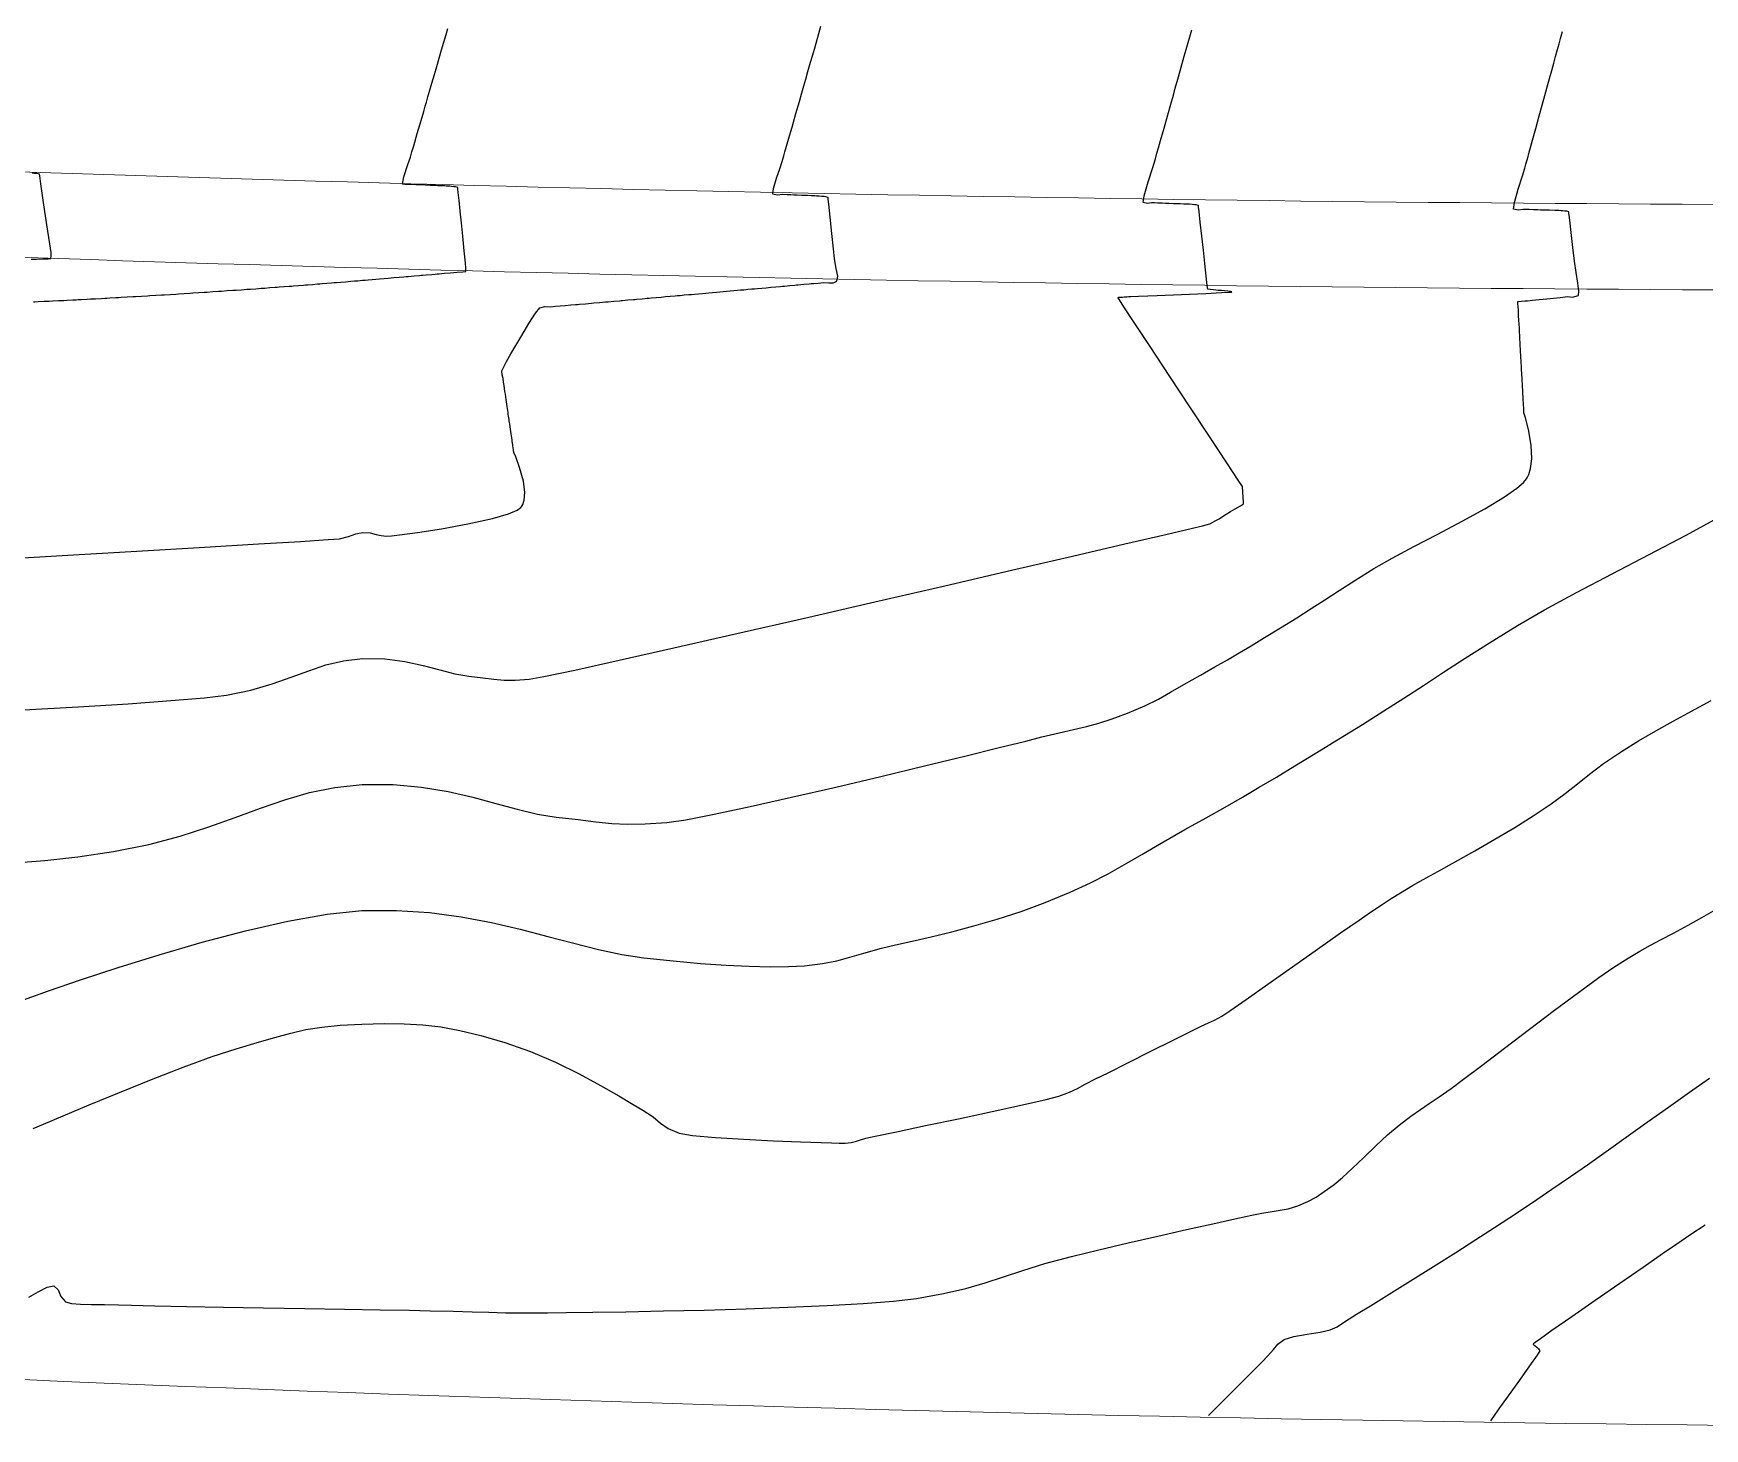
# Model space of a CAD drawing. Header units: millimetres. Extents: x 340454 to 342791, y 6993867 to 6995092.
# Drawn here: x 341532.6 to 341591.3, y 6994361 to 6994410 of the extents above; entities that cross this region are included whole.
import ezdxf

# ---------------------------------------------------------------- set-up
doc = ezdxf.new("R2010")
doc.units = ezdxf.units.MM
doc.header["$LTSCALE"] = 10
for name, color, linetype in [('T-HM-CURVA_INTERMEDIARIA', 45, 'Continuous'), ('T-HM-CURVA_MESTRA', 20, 'Continuous'), ('URB-Calçadas', 2, 'Continuous'), ('URB-Quadras', 3, 'Continuous')]:
    doc.layers.add(name, color=color, linetype=linetype)

msp = doc.modelspace()

# ---------------------------------------------------------------- linework, layer by layer
at = {"layer": 'T-HM-CURVA_INTERMEDIARIA', "color": 45, "linetype": 'Continuous', "lineweight": -3, "flags": 128}
for points, elevation in [([(341531.42, 6994391.528), (341533.978, 6994391.677), (341536.4, 6994391.819), (341538.596, 6994391.949), (341540.476, 6994392.062), (341541.951, 6994392.152), (341542.931, 6994392.215), (341543.326, 6994392.245), (341543.641, 6994392.326), (341543.891, 6994392.416), (341544.146, 6994392.465), (341544.401, 6994392.448), (341544.611, 6994392.397), (341544.786, 6994392.358), (341544.969, 6994392.338), (341545.151, 6994392.341), (341545.436, 6994392.376), (341546.066, 6994392.464), (341546.908, 6994392.595), (341547.827, 6994392.762), (341548.692, 6994392.954), (341549.255, 6994393.121), (341549.557, 6994393.251), (341549.686, 6994393.339), (341549.725, 6994393.383), (341549.762, 6994393.448), (341549.812, 6994393.6), (341549.831, 6994393.869), (341549.78, 6994394.266), (341549.647, 6994394.75), (341549.511, 6994395.12), (341549.448, 6994395.27), (341549.436, 6994395.353), (341549.423, 6994395.443), (341549.415, 6994395.496), (341549.408, 6994395.544), (341549.4, 6994395.599), (341549.392, 6994395.656), (341549.383, 6994395.718), (341549.374, 6994395.782), (341549.363, 6994395.851), (341549.353, 6994395.925), (341549.341, 6994396.003), (341549.329, 6994396.087), (341549.316, 6994396.177), (341549.302, 6994396.274), (341549.294, 6994396.325), (341549.286, 6994396.378), (341549.278, 6994396.433), (341549.27, 6994396.49), (341549.261, 6994396.55), (341549.252, 6994396.612), (341549.243, 6994396.677), (341549.233, 6994396.744), (341549.223, 6994396.815), (341549.212, 6994396.889), (341549.2, 6994396.966), (341549.189, 6994397.047), (341549.176, 6994397.131), (341549.163, 6994397.221), (341549.15, 6994397.314), (341549.135, 6994397.414), (341549.12, 6994397.516), (341549.104, 6994397.627), (341549.087, 6994397.741), (341549.069, 6994397.867), (341549.039, 6994397.995), (341549.029, 6994398.136), (341549.079, 6994398.259), (341549.19, 6994398.469), (341549.341, 6994398.734), (341549.51, 6994399.023), (341549.721, 6994399.383), (341549.973, 6994399.804), (341550.207, 6994400.168), (341550.364, 6994400.356), (341550.538, 6994400.396), (341550.742, 6994400.389), (341550.905, 6994400.403), (341551.067, 6994400.417), (341551.247, 6994400.432), (341551.445, 6994400.45), (341551.611, 6994400.464), (341551.684, 6994400.471), (341551.751, 6994400.476), (341551.962, 6994400.495), (341552.175, 6994400.514), (341552.256, 6994400.521), (341552.459, 6994400.538), (341552.666, 6994400.557), (341552.76, 6994400.565), (341552.956, 6994400.582), (341553.156, 6994400.6), (341553.21, 6994400.604), (341553.264, 6994400.609), (341553.453, 6994400.626), (341553.645, 6994400.643), (341553.707, 6994400.648), (341553.769, 6994400.654), (341553.949, 6994400.669), (341554.133, 6994400.686), (341554.203, 6994400.692), (341554.273, 6994400.698), (341554.444, 6994400.713), (341554.62, 6994400.729), (341554.699, 6994400.736), (341554.777, 6994400.743), (341554.939, 6994400.757), (341555.107, 6994400.772), (341555.194, 6994400.78), (341555.282, 6994400.787), (341555.433, 6994400.801), (341555.592, 6994400.815), (341555.689, 6994400.824), (341555.786, 6994400.832), (341555.927, 6994400.845), (341556.076, 6994400.858), (341556.183, 6994400.868), (341556.29, 6994400.877), (341556.42, 6994400.889), (341556.559, 6994400.901), (341556.677, 6994400.912), (341556.794, 6994400.922), (341556.915, 6994400.933), (341557.041, 6994400.944), (341557.175, 6994400.956), (341557.298, 6994400.967), (341557.41, 6994400.977), (341557.521, 6994400.987), (341557.667, 6994401), (341557.803, 6994401.012), (341557.901, 6994401.021), (341558, 6994401.03), (341558.158, 6994401.044), (341558.307, 6994401.057), (341558.392, 6994401.065), (341558.476, 6994401.073), (341558.648, 6994401.088), (341558.811, 6994401.103), (341558.881, 6994401.109), (341558.951, 6994401.115), (341559.137, 6994401.132), (341559.315, 6994401.148), (341559.369, 6994401.153), (341559.423, 6994401.158), (341559.624, 6994401.176), (341559.819, 6994401.194), (341559.893, 6994401.201), (341559.966, 6994401.207), (341560.129, 6994401.222), (341560.323, 6994401.239), (341560.509, 6994401.233), (341560.672, 6994401.224), (341560.792, 6994401.282), (341560.82, 6994401.459), (341560.768, 6994401.736), (341560.709, 6994402.07), (341560.672, 6994402.423), (341560.615, 6994402.959), (341560.555, 6994403.53), (341560.507, 6994403.984), (341560.487, 6994404.17), (341560.481, 6994404.227), (341560.405, 6994404.246), (341560.348, 6994404.254), (341560.264, 6994404.263), (341560.174, 6994404.27), (341560.125, 6994404.273), (341560.074, 6994404.276), (341560.018, 6994404.279), (341559.967, 6994404.281), (341559.895, 6994404.284), (341559.776, 6994404.289), (341559.551, 6994404.298), (341559.393, 6994404.304), (341559.282, 6994404.308), (341559.171, 6994404.313), (341559.046, 6994404.318), (341558.891, 6994404.324), (341558.697, 6994404.303), (341558.54, 6994404.338), (341558.563, 6994404.536), (341558.671, 6994404.899), (341558.793, 6994405.261), (341558.86, 6994405.454), (341558.892, 6994405.568), (341558.925, 6994405.681), (341558.965, 6994405.822), (341559.023, 6994406.024), (341559.093, 6994406.269), (341559.215, 6994406.694), (341559.354, 6994407.178), (341559.474, 6994407.599), (341559.561, 6994407.902), (341559.632, 6994408.148), (341559.698, 6994408.38), (341559.773, 6994408.642), (341559.867, 6994408.97), (341559.942, 6994409.234), (341560.023, 6994409.516), (341560.097, 6994409.774), (341560.155, 6994409.978), (341560.229, 6994410.235)], 702), ([(341532.242, 6994386.234), (341534.148, 6994386.344), (341535.896, 6994386.453), (341537.403, 6994386.56), (341538.585, 6994386.662), (341539.357, 6994386.754), (341540.215, 6994386.932), (341540.961, 6994387.148), (341541.627, 6994387.382), (341542.246, 6994387.61), (341542.849, 6994387.811), (341543.468, 6994387.961), (341544.134, 6994388.039), (341544.913, 6994388.027), (341545.619, 6994387.935), (341546.259, 6994387.794), (341546.841, 6994387.639), (341547.372, 6994387.501), (341547.86, 6994387.414), (341548.352, 6994387.357), (341548.745, 6994387.311), (341549.105, 6994387.283), (341549.497, 6994387.281), (341549.987, 6994387.312), (341550.503, 6994387.405), (341551.586, 6994387.635), (341553.139, 6994387.978), (341555.066, 6994388.412), (341557.271, 6994388.913), (341559.656, 6994389.459), (341562.124, 6994390.027), (341564.58, 6994390.595), (341566.926, 6994391.138), (341569.066, 6994391.635), (341570.903, 6994392.062), (341572.34, 6994392.397), (341573.281, 6994392.617), (341573.629, 6994392.698), (341573.762, 6994392.731), (341573.883, 6994392.769), (341573.992, 6994392.822), (341574.099, 6994392.882), (341574.211, 6994392.946), (341574.337, 6994393.022), (341574.462, 6994393.102), (341574.614, 6994393.198), (341574.782, 6994393.293), (341574.97, 6994393.399), (341575.069, 6994393.469), (341575.071, 6994393.577), (341575.059, 6994393.659), (341575.056, 6994393.709), (341575.053, 6994393.765), (341575.05, 6994393.823), (341575.047, 6994393.878), (341575.043, 6994393.948), (341575.04, 6994394.005), (341575.036, 6994394.074), (341574.885, 6994394.303), (341574.482, 6994394.913), (341573.899, 6994395.795), (341573.208, 6994396.84), (341572.481, 6994397.94), (341571.791, 6994398.987), (341571.209, 6994399.87), (341570.871, 6994400.387), (341570.715, 6994400.626), (341570.666, 6994400.703), (341570.66, 6994400.714), (341570.666, 6994400.718), (341570.697, 6994400.724), (341570.763, 6994400.727), (341570.82, 6994400.728), (341570.889, 6994400.734), (341570.968, 6994400.741), (341571.048, 6994400.748), (341571.117, 6994400.754), (341571.382, 6994400.764), (341572.039, 6994400.789), (341572.893, 6994400.823), (341573.745, 6994400.858), (341574.295, 6994400.883), (341574.564, 6994400.899), (341574.652, 6994400.906), (341574.664, 6994400.909), (341574.658, 6994400.916), (341574.619, 6994400.926), (341574.519, 6994400.935), (341574.399, 6994400.943), (341574.292, 6994400.954), (341574.185, 6994400.964), (341574.021, 6994400.979), (341573.897, 6994400.991), (341573.812, 6994401), (341573.796, 6994401.131), (341573.759, 6994401.46), (341573.712, 6994401.902), (341573.66, 6994402.374), (341573.606, 6994402.867), (341573.551, 6994403.357), (341573.51, 6994403.734), (341573.493, 6994403.886), (341573.485, 6994403.944), (341573.41, 6994403.962), (341573.347, 6994403.97), (341573.27, 6994403.978), (341573.179, 6994403.984), (341573.13, 6994403.987), (341573.079, 6994403.99), (341573.026, 6994403.992), (341572.972, 6994403.995), (341572.846, 6994403.999), (341572.613, 6994404.007), (341572.448, 6994404.013), (341572.331, 6994404.017), (341572.213, 6994404.021), (341572.057, 6994404.027), (341571.946, 6994404.031), (341571.894, 6994404.032), (341571.842, 6994404.034), (341571.704, 6994404.018), (341571.545, 6994404.045), (341571.587, 6994404.285), (341571.726, 6994404.77), (341571.883, 6994405.276), (341571.977, 6994405.581), (341572.032, 6994405.777), (341572.087, 6994405.972), (341572.159, 6994406.23), (341572.279, 6994406.655), (341572.41, 6994407.121), (341572.517, 6994407.501), (341572.606, 6994407.816), (341572.676, 6994408.067), (341572.764, 6994408.382), (341572.844, 6994408.667), (341572.919, 6994408.934), (341572.99, 6994409.185), (341573.057, 6994409.421), (341573.126, 6994409.667), (341573.181, 6994409.863), (341573.25, 6994410.109)], 701), ([(341532.572, 6994400.561), (341532.629, 6994400.564), (341532.745, 6994400.569), (341532.957, 6994400.579), (341533.073, 6994400.585), (341533.133, 6994400.588), (341533.249, 6994400.593), (341533.459, 6994400.604), (341533.574, 6994400.609), (341533.637, 6994400.612), (341533.752, 6994400.618), (341533.96, 6994400.629), (341534.075, 6994400.634), (341534.142, 6994400.638), (341534.256, 6994400.644), (341534.462, 6994400.655), (341534.576, 6994400.661), (341534.646, 6994400.664), (341534.759, 6994400.67), (341534.964, 6994400.681), (341535.077, 6994400.687), (341535.15, 6994400.691), (341535.262, 6994400.698), (341535.465, 6994400.709), (341535.578, 6994400.715), (341535.654, 6994400.719), (341535.866, 6994400.732), (341536.078, 6994400.744), (341536.159, 6994400.748), (341536.368, 6994400.761), (341536.578, 6994400.773), (341536.663, 6994400.778), (341536.87, 6994400.791), (341537.078, 6994400.803), (341537.167, 6994400.809), (341537.372, 6994400.821), (341537.578, 6994400.834), (341537.672, 6994400.84), (341537.874, 6994400.853), (341538.077, 6994400.866), (341538.176, 6994400.872), (341538.376, 6994400.885), (341538.576, 6994400.899), (341538.628, 6994400.902), (341538.68, 6994400.905), (341538.877, 6994400.919), (341539.075, 6994400.932), (341539.13, 6994400.936), (341539.185, 6994400.939), (341539.378, 6994400.953), (341539.573, 6994400.966), (341539.631, 6994400.97), (341539.689, 6994400.974), (341539.879, 6994400.988), (341540.071, 6994401.001), (341540.132, 6994401.005), (341540.193, 6994401.01), (341540.38, 6994401.023), (341540.568, 6994401.037), (341540.633, 6994401.042), (341540.698, 6994401.046), (341540.88, 6994401.06), (341541.065, 6994401.073), (341541.134, 6994401.078), (341541.202, 6994401.084), (341541.38, 6994401.097), (341541.561, 6994401.111), (341541.634, 6994401.116), (341541.707, 6994401.122), (341541.88, 6994401.135), (341542.056, 6994401.149), (341542.133, 6994401.155), (341542.211, 6994401.161), (341542.378, 6994401.174), (341542.549, 6994401.188), (341542.632, 6994401.194), (341542.715, 6994401.201), (341542.876, 6994401.214), (341543.042, 6994401.227), (341543.131, 6994401.234), (341543.22, 6994401.241), (341543.374, 6994401.254), (341543.533, 6994401.267), (341543.628, 6994401.275), (341543.724, 6994401.283), (341543.848, 6994401.293), (341543.963, 6994401.303), (341544.054, 6994401.311), (341544.128, 6994401.317), (341544.178, 6994401.321), (341544.229, 6994401.325), (341544.327, 6994401.334), (341544.476, 6994401.346), (341544.602, 6994401.357), (341544.733, 6994401.368), (341544.896, 6994401.382), (341545.034, 6994401.394), (341545.136, 6994401.402), (341545.237, 6994401.411), (341545.419, 6994401.426), (341545.583, 6994401.44), (341545.66, 6994401.447), (341545.737, 6994401.453), (341545.941, 6994401.471), (341546.135, 6994401.487), (341546.19, 6994401.492), (341546.246, 6994401.497), (341546.364, 6994401.507), (341546.568, 6994401.524), (341546.679, 6994401.534), (341546.75, 6994401.54), (341546.829, 6994401.546), (341547.007, 6994401.562), (341547.22, 6994401.58), (341547.45, 6994401.598), (341547.66, 6994401.614), (341547.758, 6994401.626), (341547.764, 6994401.682), (341547.762, 6994401.745), (341547.744, 6994401.927), (341547.702, 6994402.349), (341547.649, 6994402.865), (341547.602, 6994403.333), (341547.561, 6994403.739), (341547.523, 6994404.121), (341547.494, 6994404.404), (341547.483, 6994404.517), (341547.478, 6994404.573), (341547.401, 6994404.593), (341547.343, 6994404.602), (341547.26, 6994404.611), (341547.197, 6994404.616), (341547.127, 6994404.621), (341547.07, 6994404.625), (341547.019, 6994404.628), (341546.963, 6994404.63), (341546.873, 6994404.635), (341546.775, 6994404.639), (341546.69, 6994404.643), (341546.516, 6994404.651), (341546.339, 6994404.658), (341546.127, 6994404.668), (341546.001, 6994404.674), (341545.919, 6994404.677), (341545.838, 6994404.681), (341545.69, 6994404.666), (341545.536, 6994404.695), (341545.585, 6994404.955), (341545.724, 6994405.384), (341545.811, 6994405.637), (341545.839, 6994405.731), (341545.867, 6994405.826), (341545.928, 6994406.036), (341546.054, 6994406.467), (341546.189, 6994406.931), (341546.28, 6994407.242), (341546.334, 6994407.427), (341546.377, 6994407.574), (341546.431, 6994407.76), (341546.497, 6994407.987), (341546.569, 6994408.236), (341546.658, 6994408.541), (341546.739, 6994408.818), (341546.825, 6994409.113), (341546.911, 6994409.406), (341546.989, 6994409.674), (341547.067, 6994409.943), (341547.13, 6994410.156)], 703), ([(341532.5, 6994402.055), (341532.681, 6994402.063), (341532.905, 6994402.067), (341533.091, 6994402.07), (341533.185, 6994402.087), (341533.2, 6994402.179), (341533.192, 6994402.292), (341533.149, 6994402.593), (341533.051, 6994403.262), (341532.934, 6994404.051), (341532.836, 6994404.708), (341532.794, 6994404.985), (341532.784, 6994405.042), (341532.689, 6994405.061), (341532.617, 6994405.07), (341532.53, 6994405.078)], 704), ([(341532.224, 6994376.06), (341533.107, 6994376.371), (341534.233, 6994376.756), (341535.545, 6994377.187), (341536.986, 6994377.637), (341538.498, 6994378.077), (341540.024, 6994378.48), (341541.506, 6994378.818), (341542.888, 6994379.063), (341544.11, 6994379.187), (341545.322, 6994379.196), (341546.483, 6994379.116), (341547.595, 6994378.967), (341548.657, 6994378.766), (341549.67, 6994378.532), (341550.634, 6994378.284), (341551.549, 6994378.041), (341552.416, 6994377.821), (341553.236, 6994377.644), (341554.007, 6994377.527), (341555.042, 6994377.421), (341556.006, 6994377.337), (341556.897, 6994377.273), (341557.711, 6994377.232), (341558.445, 6994377.215), (341559.095, 6994377.222), (341559.659, 6994377.254), (341560.291, 6994377.33), (341560.789, 6994377.43), (341561.241, 6994377.553), (341561.735, 6994377.699), (341562.356, 6994377.869), (341562.851, 6994377.987), (341563.438, 6994378.12), (341564.101, 6994378.272), (341564.827, 6994378.448), (341565.605, 6994378.651), (341566.42, 6994378.887), (341567.259, 6994379.159), (341568.109, 6994379.474), (341568.983, 6994379.835), (341569.698, 6994380.165), (341570.316, 6994380.482), (341570.896, 6994380.807), (341571.498, 6994381.16), (341572.183, 6994381.561), (341573.011, 6994382.03), (341573.761, 6994382.448), (341574.426, 6994382.824), (341575.037, 6994383.175), (341575.626, 6994383.52), (341576.226, 6994383.878), (341576.868, 6994384.266), (341577.586, 6994384.703), (341578.412, 6994385.207), (341579.248, 6994385.725), (341579.999, 6994386.2), (341580.7, 6994386.651), (341581.386, 6994387.097), (341582.093, 6994387.556), (341582.856, 6994388.046), (341583.709, 6994388.587), (341584.689, 6994389.195), (341585.641, 6994389.748), (341586.769, 6994390.359), (341588.013, 6994391.011), (341589.316, 6994391.688), (341590.617, 6994392.373), (341591.856, 6994393.05)], 699), ([(341532.561, 6994371.539), (341532.93, 6994371.696), (341533.614, 6994371.984), (341534.529, 6994372.367), (341535.593, 6994372.805), (341536.724, 6994373.259), (341537.838, 6994373.691), (341538.855, 6994374.063), (341539.69, 6994374.335), (341540.434, 6994374.555), (341541.058, 6994374.739), (341541.612, 6994374.89), (341542.145, 6994375.009), (341542.706, 6994375.1), (341543.346, 6994375.164), (341544.112, 6994375.203), (341544.9, 6994375.222), (341545.598, 6994375.216), (341546.246, 6994375.179), (341546.884, 6994375.102), (341547.55, 6994374.979), (341548.284, 6994374.801), (341549.126, 6994374.561), (341550.031, 6994374.246), (341550.913, 6994373.867), (341551.742, 6994373.458), (341552.49, 6994373.051), (341553.131, 6994372.68), (341553.635, 6994372.378), (341553.976, 6994372.177), (341554.333, 6994371.943), (341554.599, 6994371.73), (341554.871, 6994371.54), (341555.247, 6994371.376), (341555.721, 6994371.295), (341556.525, 6994371.223), (341557.518, 6994371.16), (341558.561, 6994371.109), (341559.517, 6994371.07), (341560.244, 6994371.045), (341560.604, 6994371.034), (341560.865, 6994371.028), (341561.076, 6994371.028), (341561.29, 6994371.05), (341561.476, 6994371.091), (341561.622, 6994371.141), (341561.806, 6994371.197), (341562.14, 6994371.269), (341562.881, 6994371.425), (341563.899, 6994371.638), (341565.063, 6994371.883), (341566.245, 6994372.135), (341567.313, 6994372.368), (341568.138, 6994372.556), (341568.589, 6994372.675), (341568.959, 6994372.815), (341569.238, 6994372.948), (341569.512, 6994373.095), (341569.867, 6994373.277), (341570.316, 6994373.498), (341571.01, 6994373.844), (341571.817, 6994374.248), (341572.603, 6994374.642), (341573.236, 6994374.959), (341573.583, 6994375.132), (341573.844, 6994375.253), (341574.052, 6994375.347), (341574.304, 6994375.483), (341574.589, 6994375.674), (341575.158, 6994376.069), (341575.92, 6994376.603), (341576.787, 6994377.213), (341577.67, 6994377.835), (341578.48, 6994378.404), (341579.129, 6994378.857), (341579.527, 6994379.13), (341579.938, 6994379.401), (341580.261, 6994379.608), (341580.587, 6994379.81), (341581.008, 6994380.065), (341581.377, 6994380.279), (341581.89, 6994380.564), (341582.507, 6994380.906), (341583.189, 6994381.287), (341583.899, 6994381.693), (341584.597, 6994382.107), (341585.246, 6994382.513), (341585.871, 6994382.938), (341586.365, 6994383.305), (341586.794, 6994383.643), (341587.223, 6994383.981), (341587.717, 6994384.348), (341588.342, 6994384.773), (341588.945, 6994385.149), (341589.545, 6994385.497), (341590.158, 6994385.837), (341590.802, 6994386.188), (341591.494, 6994386.57)], 698), ([(341532.408, 6994365.618), (341532.736, 6994365.805), (341533.052, 6994365.97), (341533.289, 6994366.015), (341533.444, 6994365.872), (341533.535, 6994365.646), (341533.699, 6994365.456), (341533.907, 6994365.396), (341534.222, 6994365.368), (341534.619, 6994365.359), (341535.074, 6994365.355), (341535.563, 6994365.344), (341536.021, 6994365.331), (341536.843, 6994365.313), (341537.946, 6994365.292), (341539.246, 6994365.268), (341540.66, 6994365.243), (341542.104, 6994365.218), (341543.494, 6994365.194), (341544.747, 6994365.173), (341545.779, 6994365.155), (341546.507, 6994365.142), (341547.319, 6994365.124), (341547.98, 6994365.103), (341548.565, 6994365.085), (341549.15, 6994365.07), (341549.81, 6994365.063), (341550.623, 6994365.067), (341551.281, 6994365.074), (341552.22, 6994365.087), (341553.382, 6994365.106), (341554.706, 6994365.132), (341556.135, 6994365.166), (341557.608, 6994365.209), (341559.068, 6994365.26), (341560.455, 6994365.322), (341561.71, 6994365.394), (341562.774, 6994365.478), (341563.589, 6994365.574), (341564.536, 6994365.743), (341565.316, 6994365.926), (341565.996, 6994366.123), (341566.64, 6994366.334), (341567.316, 6994366.558), (341568.089, 6994366.797), (341569.025, 6994367.049), (341569.986, 6994367.283), (341571.014, 6994367.524), (341572.059, 6994367.762), (341573.067, 6994367.988), (341573.989, 6994368.192), (341574.771, 6994368.362), (341575.362, 6994368.49), (341575.711, 6994368.566), (341576.072, 6994368.629), (341576.357, 6994368.666), (341576.637, 6994368.718), (341576.979, 6994368.827), (341577.327, 6994368.975), (341577.617, 6994369.132), (341577.905, 6994369.323), (341578.251, 6994369.574), (341578.548, 6994369.819), (341578.903, 6994370.147), (341579.298, 6994370.526), (341579.714, 6994370.925), (341580.132, 6994371.312), (341580.534, 6994371.655), (341580.944, 6994371.972), (341581.281, 6994372.21), (341581.596, 6994372.418), (341581.941, 6994372.647), (341582.367, 6994372.946), (341582.798, 6994373.267), (341583.443, 6994373.756), (341584.235, 6994374.36), (341585.109, 6994375.024), (341585.996, 6994375.695), (341586.832, 6994376.318), (341587.548, 6994376.84), (341588.08, 6994377.207), (341588.578, 6994377.522), (341588.992, 6994377.765), (341589.366, 6994377.97), (341589.743, 6994378.168), (341590.169, 6994378.392), (341590.688, 6994378.675), (341591.17, 6994378.945), (341591.738, 6994379.268)], 697), ([(341573.84, 6994361.462), (341573.889, 6994361.512), (341574.004, 6994361.627), (341574.21, 6994361.833), (341574.529, 6994362.153), (341574.959, 6994362.584), (341575.372, 6994362.999), (341575.712, 6994363.34), (341575.924, 6994363.552), (341576.121, 6994363.781), (341576.274, 6994363.967), (341576.504, 6994364.134), (341576.84, 6994364.239), (341577.303, 6994364.316), (341577.767, 6994364.385), (341578.108, 6994364.465), (341578.357, 6994364.581), (341578.543, 6994364.703), (341578.776, 6994364.857), (341579.037, 6994365.017), (341579.526, 6994365.318), (341580.181, 6994365.723), (341580.94, 6994366.194), (341581.742, 6994366.695), (341582.524, 6994367.188), (341583.225, 6994367.636), (341583.888, 6994368.065), (341584.427, 6994368.415), (341584.901, 6994368.728), (341585.373, 6994369.045), (341585.904, 6994369.406), (341586.556, 6994369.852), (341587.146, 6994370.262), (341587.805, 6994370.728), (341588.512, 6994371.233), (341589.248, 6994371.76), (341589.994, 6994372.293), (341590.73, 6994372.815), (341591.436, 6994373.309)], 696)]:
    msp.add_lwpolyline(points, dxfattribs=dict(at, elevation=elevation))
at = {"layer": 'T-HM-CURVA_MESTRA', "color": 20, "linetype": 'Continuous', "lineweight": -3, "flags": 128}
for points, elevation in [([(341531.898, 6994380.868), (341532.972, 6994380.953), (341534.13, 6994381.081), (341535.387, 6994381.264), (341536.625, 6994381.508), (341537.733, 6994381.801), (341538.737, 6994382.124), (341539.665, 6994382.458), (341540.545, 6994382.784), (341541.403, 6994383.081), (341542.267, 6994383.332), (341543.164, 6994383.515), (341544.122, 6994383.613), (341545.204, 6994383.613), (341546.208, 6994383.521), (341547.14, 6994383.364), (341548.007, 6994383.165), (341548.813, 6994382.951), (341549.566, 6994382.747), (341550.271, 6994382.578), (341550.934, 6994382.47), (341551.699, 6994382.382), (341552.325, 6994382.306), (341552.882, 6994382.251), (341553.438, 6994382.224), (341554.062, 6994382.232), (341554.823, 6994382.283), (341555.484, 6994382.379), (341556.485, 6994382.572), (341557.748, 6994382.841), (341559.196, 6994383.165), (341560.751, 6994383.525), (341562.335, 6994383.9), (341563.872, 6994384.27), (341565.284, 6994384.613), (341566.493, 6994384.91), (341567.422, 6994385.14), (341567.992, 6994385.284), (341568.598, 6994385.431), (341569.104, 6994385.548), (341569.553, 6994385.654), (341569.989, 6994385.772), (341570.455, 6994385.92), (341570.996, 6994386.121), (341571.61, 6994386.38), (341572.086, 6994386.615), (341572.511, 6994386.853), (341572.972, 6994387.124), (341573.555, 6994387.456), (341574.067, 6994387.742), (341574.508, 6994387.994), (341574.92, 6994388.234), (341575.342, 6994388.486), (341575.813, 6994388.772), (341576.374, 6994389.115), (341576.945, 6994389.469), (341577.448, 6994389.791), (341577.927, 6994390.101), (341578.425, 6994390.424), (341578.985, 6994390.781), (341579.651, 6994391.196), (341580.288, 6994391.563), (341581.056, 6994391.972), (341581.896, 6994392.409), (341582.746, 6994392.856), (341583.546, 6994393.296), (341584.236, 6994393.712), (341584.668, 6994394.016), (341584.901, 6994394.222), (341585.006, 6994394.347), (341585.042, 6994394.405), (341585.086, 6994394.5), (341585.15, 6994394.706), (341585.192, 6994395.046), (341585.173, 6994395.523), (341585.079, 6994396.08), (341584.971, 6994396.494), (341584.919, 6994396.659), (341584.914, 6994396.747), (341584.909, 6994396.838), (341584.904, 6994396.933), (341584.901, 6994396.983), (341584.899, 6994397.034), (341584.896, 6994397.086), (341584.893, 6994397.14), (341584.89, 6994397.195), (341584.887, 6994397.251), (341584.884, 6994397.309), (341584.881, 6994397.368), (341584.877, 6994397.429), (341584.874, 6994397.492), (341584.87, 6994397.556), (341584.867, 6994397.623), (341584.863, 6994397.691), (341584.859, 6994397.761), (341584.855, 6994397.833), (341584.851, 6994397.908), (341584.847, 6994397.985), (341584.843, 6994398.064), (341584.838, 6994398.145), (341584.834, 6994398.23), (341584.829, 6994398.317), (341584.824, 6994398.407), (341584.819, 6994398.499), (341584.814, 6994398.596), (341584.808, 6994398.695), (341584.803, 6994398.799), (341584.797, 6994398.904), (341584.791, 6994399.016), (341584.785, 6994399.13), (341584.778, 6994399.25), (341584.771, 6994399.372), (341584.764, 6994399.503), (341584.757, 6994399.634), (341584.749, 6994399.776), (341584.742, 6994399.918), (341584.733, 6994400.073), (341584.723, 6994400.265), (341584.715, 6994400.397), (341584.703, 6994400.489), (341584.706, 6994400.567), (341584.832, 6994400.587), (341584.954, 6994400.592), (341585.049, 6994400.601), (341585.222, 6994400.619), (341585.458, 6994400.642), (341585.597, 6994400.656), (341585.723, 6994400.669), (341585.842, 6994400.681), (341585.961, 6994400.693), (341586.191, 6994400.716), (341586.372, 6994400.734), (341586.465, 6994400.743), (341586.626, 6994400.728), (341586.833, 6994400.78), (341586.851, 6994400.932), (341586.814, 6994401.217), (341586.752, 6994401.586), (341586.693, 6994401.989), (341586.638, 6994402.468), (341586.577, 6994402.999), (341586.527, 6994403.43), (341586.507, 6994403.609), (341586.5, 6994403.665), (341586.491, 6994403.723), (341586.425, 6994403.739), (341586.354, 6994403.748), (341586.276, 6994403.756), (341586.225, 6994403.759), (341586.156, 6994403.763), (341586.086, 6994403.767), (341586.007, 6994403.77), (341585.822, 6994403.776), (341585.628, 6994403.782), (341585.566, 6994403.784), (341585.505, 6994403.785), (341585.404, 6994403.788), (341585.256, 6994403.793), (341585.106, 6994403.798), (341585.002, 6994403.801), (341584.944, 6994403.802), (341584.885, 6994403.804), (341584.731, 6994403.782), (341584.551, 6994403.814), (341584.585, 6994404.054), (341584.717, 6994404.517), (341584.865, 6994404.988), (341584.948, 6994405.252), (341584.989, 6994405.398), (341585.029, 6994405.544), (341585.063, 6994405.667), (341585.102, 6994405.81), (341585.15, 6994405.985), (341585.221, 6994406.241), (341585.332, 6994406.644), (341585.455, 6994407.088), (341585.56, 6994407.467), (341585.651, 6994407.8), (341585.724, 6994408.065), (341585.816, 6994408.398), (341585.895, 6994408.687), (341585.965, 6994408.94), (341586.029, 6994409.17), (341586.089, 6994409.389), (341586.154, 6994409.624), (341586.206, 6994409.811), (341586.271, 6994410.046)], 700), ([(341591.28, 6994368.145), (341590.78, 6994367.812), (341590.253, 6994367.457), (341589.786, 6994367.137), (341589.1, 6994366.664), (341588.282, 6994366.099), (341587.418, 6994365.5), (341586.596, 6994364.929), (341585.902, 6994364.444), (341585.496, 6994364.159), (341585.309, 6994364.025), (341585.25, 6994363.981), (341585.242, 6994363.974), (341585.245, 6994363.966), (341585.264, 6994363.945), (341585.313, 6994363.907), (341585.369, 6994363.863), (341585.435, 6994363.801), (341585.482, 6994363.737), (341585.381, 6994363.582), (341585.118, 6994363.208), (341584.759, 6994362.702), (341584.367, 6994362.153), (341584.007, 6994361.649), (341583.745, 6994361.28)], 695)]:
    msp.add_lwpolyline(points, dxfattribs=dict(at, elevation=elevation))
at = {"layer": 'URB-Calçadas', "lineweight": 0}
msp.add_lwpolyline([(341454.348, 6994368.206), (341457.706, 6994402.827, -0.38625), (341465.549, 6994408.477, 0.017619), (341608.344, 6994403.976, 0.095454)], format="xyb", dxfattribs=at)
at = {"layer": 'URB-Quadras', "color": 252, "lineweight": 0}
msp.add_lwpolyline([(341647.587, 6994404.075, 0.539042), (341645.07, 6994406.272, -0.063948), (341608.373, 6994400.976, -0.017621), (341465.349, 6994405.484, 0.405467), (341460.039, 6994400.978), (341456.79, 6994367.487, 0.024417), (341639.14, 6994361.196, 0.029404)], format="xyb", close=True, dxfattribs=at)

doc.saveas('drawing.dxf')
